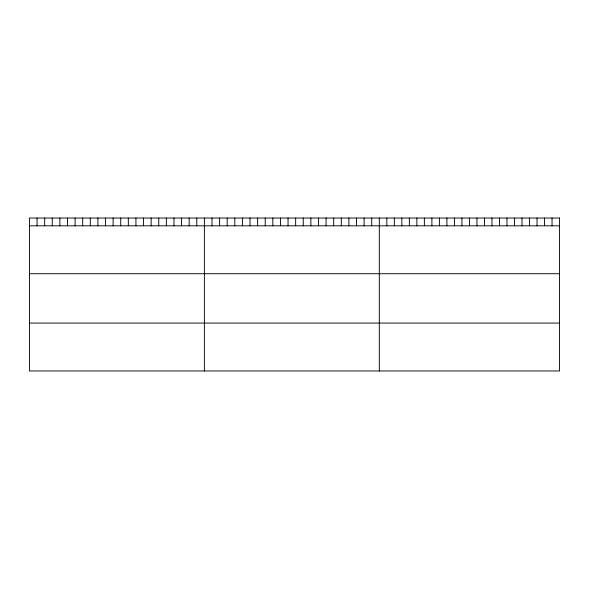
<?xml version="1.0" encoding="UTF-8"?>
<svg xmlns="http://www.w3.org/2000/svg" width="589" height="589" viewBox="0 0 589 589"><rect width="100%" height="100%" fill="white"/><g stroke="black" fill="none" stroke-linecap="round" stroke-linejoin="round"><path stroke-width="0.88" d="M29.45 225.815L559.55 225.815M29.45 273.716L559.55 273.716M29.45 323.067L559.55 323.067M552.04 218.033L552.04 225.815M544.53 218.033L544.53 225.815M537.021 218.033L537.021 225.815M529.511 218.033L529.511 225.815M522.001 218.033L522.001 225.815M514.491 218.033L514.491 225.815M506.982 218.033L506.982 225.815M499.472 218.033L499.472 225.815M491.962 218.033L491.962 225.815M484.452 218.033L484.452 225.815M476.943 218.033L476.943 225.815M469.433 218.033L469.433 225.815M461.923 218.033L461.923 225.815M454.413 218.033L454.413 225.815M446.904 218.033L446.904 225.815M439.394 218.033L439.394 225.815M431.884 218.033L431.884 225.815M424.374 218.033L424.374 225.815M416.865 218.033L416.865 225.815M409.355 218.033L409.355 225.815M401.845 218.033L401.845 225.815M394.335 218.033L394.335 225.815M386.826 218.033L386.826 225.815M379.316 218.033L379.316 370.967M371.711 218.033L371.711 225.815M364.105 218.033L364.105 225.815M356.5 218.033L356.5 225.815M348.894 218.033L348.894 225.815M341.289 218.033L341.289 225.815M333.683 218.033L333.683 225.815M326.078 218.033L326.078 225.815M318.472 218.033L318.472 225.815M310.867 218.033L310.867 225.815M303.261 218.033L303.261 225.815M295.656 218.033L295.656 225.815M288.043 218.033L288.043 225.815M280.438 218.033L280.438 225.815M272.832 218.033L272.832 225.815M265.227 218.033L265.227 225.815M257.621 218.033L257.621 225.815M250.016 218.033L250.016 225.815M242.41 218.033L242.41 225.815M234.805 218.033L234.805 225.815M227.199 218.033L227.199 225.815M219.594 218.033L219.594 225.815M211.988 218.033L211.988 225.815M204.383 218.033L204.383 370.967M196.778 218.033L196.778 225.815M189.172 218.033L189.172 225.815M181.567 218.033L181.567 225.815M173.961 218.033L173.961 225.815M166.356 218.033L166.356 225.815M158.75 218.033L158.75 225.815M151.145 218.033L151.145 225.815M143.539 218.033L143.539 225.815M135.934 218.033L135.934 225.815M128.328 218.033L128.328 225.815M120.723 218.033L120.723 225.815M113.11 218.033L113.11 225.815M105.505 218.033L105.505 225.815M97.899 218.033L97.899 225.815M90.294 218.033L90.294 225.815M82.688 218.033L82.688 225.815M75.083 218.033L75.083 225.815M67.477 218.033L67.477 225.815M59.872 218.033L59.872 225.815M52.266 218.033L52.266 225.815M44.661 218.033L44.661 225.815M37.055 218.033L37.055 225.815M559.55 218.033L29.45 218.033L29.45 370.967L559.55 370.967L559.55 218.033"/></g></svg>
